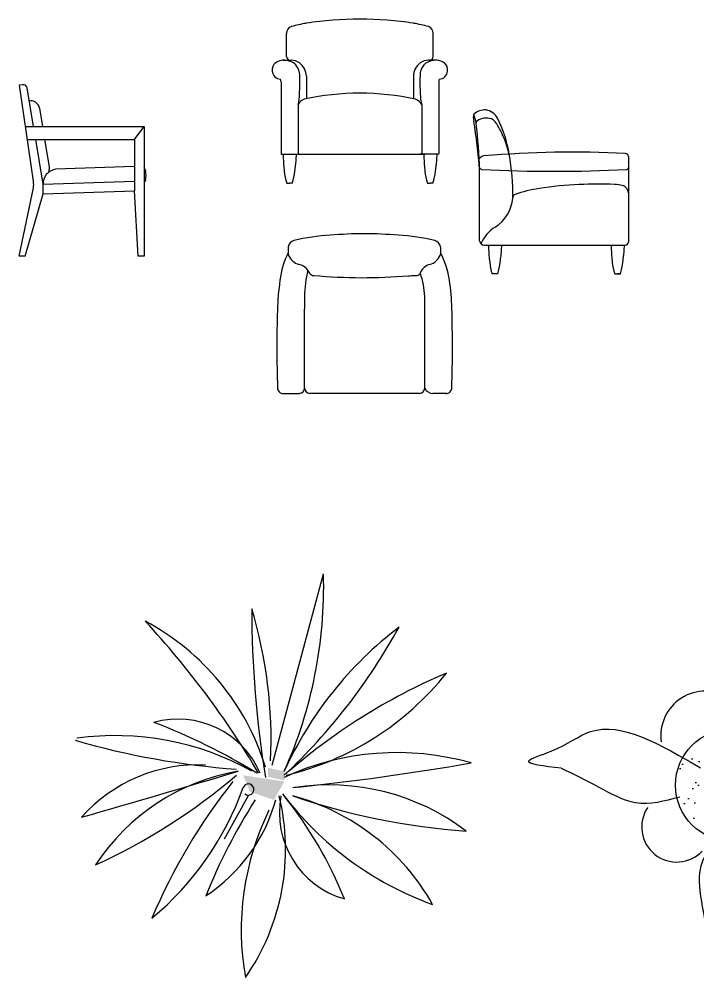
# Model space of a CAD drawing. Header units: millimetres. Extents: x 14385 to 129787, y 107826 to 186798.
# Drawn here: x 31533 to 34932, y 126438 to 131258 of the extents above; entities that cross this region are included whole.
import ezdxf

# ---------------------------------------------------------------- set-up
doc = ezdxf.new("R2010")
doc.units = ezdxf.units.MM
doc.header["$LTSCALE"] = 1000
doc.layers.add('FF-FURN', color=51, linetype='Continuous')
doc.layers.add('FF-PLANTS', color=86, linetype='Continuous')

# ---------------------------------------------------------------- blocks, each defined once
blk = doc.blocks.new('A$C51C452F4')
at = {"color": 8}
for p, q in [((21.4, 59.3), (278.1, 1016)), ((-98.7, -95.3), (-218.9, -311.6))]:
    blk.add_line(p, q, dxfattribs=at)
for centre, radius, start, end in [((-1994.2, 954.8), 2273.1, 335.9502, 1.5429), ((-2259.7, 185), 2275.1, 357.3527, 16.7883), ((5193.4, 845.9), 5275.1, 180.0406, 189.2545), ((-1197.8, -314.2), 1239.3, 17.0473, 61.9276), ((-3884.7, -2250.7), 4458, 30.5938, 42.8173), ((1790.5, -744.5), 1875.6, 127.198, 155.6633), ((-2006.3, 2220.1), 3042, 313.3426, 331.0902), ((2081.3, -2265.1), 3027.4, 113.0908, 131.3416), ((-255.2, 1437.1), 1470.5, 283.5808, 321.3981), ((-452.4, -162.2), 451.3, 23.5543, 105.4167), ((-1680.1, -2624.1), 3101.6, 58.4211, 69.0755), ((-764, -1189), 1395.6, 60.7276, 97.9536), ((128.5, 3972.2), 3944.1, 253.8941, 265.8232), ((646.8, -1229.5), 1351, 74.0908, 114.731), ((-350.2, -720.9), 781.1, 87.2952, 138.3612), ((-1195.2, 12752.5), 12874.3, 275.8835, 279.89465), ((-13264.9, 43193.7), 45113.5, 285.86256, 286.89997), ((33.4, -1028.1), 1072.4, 99.8628, 146.7938), ((-2123.1, 2316.7), 3031.5, 294.5444, 310.3893), ((2145.4, -1859.8), 2960.2, 141.6493, 157.0931), ((-98.5, -63.3), 27.7, 231.0779, 160.3125), ((306.4, -1177.2), 1136.5, 52.8197, 98.7741), ((-1551.1, 456.4), 1515.1, 309.798, 340.3125), ((-1034.5, -363.5), 1122.7, 325.1228, 13.8236), ((508.4, -177.8), 451.6, 169.4664, 253.7979), ((1379.5, 901.1), 1636.9, 217.0365, 250.1741), ((-1534, -1382.3), 2065.5, 21.9119, 38.5429), ((1236.9, 3155.4), 3435.7, 251.1082, 265.9323), ((-174.9, -1203.2), 1147.7, 29.4585, 74.8757), ((-774.7, 109.9), 844, 303.2932, 344.4946), ((2358, -1665.7), 2875.9, 147.3863, 158.1538), ((1233.5, -767.2), 1367.8, 153.9832, 190.0332)]:
    blk.add_arc(centre, radius, start, end, dxfattribs=at)
for points in [[(-124.6, 7.8), (81.6, -23.1), (-90.2, -74.6), (30, -115.7)], [(0, 45.7), (83.8, 27.4), (0, 0), (83.8, -18.3)]]:
    blk.add_solid(points, dxfattribs=at)
blk = doc.blocks.new('A$C6C4E382C')
h = blk.add_hatch()
h.set_pattern_fill('AR-SAND', color=253, scale=77.4144, style=0)
h.set_pattern_definition([(37.5, (66126.55, 102584.22), (-4.87659, 149.1639), [0, -117.66989, 0, -131.60448, 0, -125.7984]), (7.5, (66126.55, 102584.22), (137.0062, 218.47474), [0, -63.47981, 0, -106.05773, 0, -40.64256]), (327.5, (66031.33, 102584.22), (241.07942, 0.43809), [0, -38.7072, 0, -139.34592, 0, -181.92384]), (317.5, (66031.33, 102584.22), (232.7175, 67.94473), [0, -19.3536, 0, -91.34899, 0, -104.50944])])
h.paths.add_polyline_path([(-263.3, -13.1, 1), (298.5, -13.1, 1)])
at = {"color": 8}
blk.add_circle((17.6, -13.1), 280.9, dxfattribs=at)
for centre, radius, start, end in [((-114, 235.2), 222.7, 56.9413, 188.2491), ((330.3, 205.1), 123, 325.2192, 100.2994), ((-257, -222.6), 175.6, 146.0901, 316.6419), ((283.8, -220.3), 179.7, 236.7503, 13.184)]:
    blk.add_arc(centre, radius, start, end, dxfattribs=at)
for points in [[(157.9, 859), (185.2, 1022.9), (239.9, 913.6), (349.3, 722.4), (198.9, 162.3)], [(157.9, 859), (75.8, 667.7), (7.5, 476.5), (48.5, 257.9)], [(-836.4, 71.6), (-998.5, 108.2), (-886.3, 156.6), (-689.1, 255), (-138.5, 73)], [(865, -10.4), (1027.1, 26.2), (914.9, 74.6), (717.8, 173), (167.1, -9)], [(-836.4, 71.6), (-650.1, -21.2), (-463, -100.3), (-242.5, -71.7)], [(865, -10.4), (678.7, -103.2), (491.6, -182.3), (271.1, -153.7)], [(-92.6, -852.3), (-108.4, -1017.8), (-27.4, -926.2), (127.5, -769.5), (126.1, -189.5)], [(-92.6, -852.3), (-122.8, -646.4), (-139.7, -444), (-43.9, -243.3)]]:
    blk.add_spline(points, degree=3, dxfattribs=at)
blk = doc.blocks.new('A$C57C7376D')
at = {"linetype": 'Continuous'}
for p, q in [((-464, 418.3), (-464, 378.4)), ((297.8, 418.3), (297.8, 378.4)), ((-382.5, -289.4), (-382.5, 107.3)), ((219.4, -289.4), (219.4, 107.3)), ((-493, -315.1), (-409.8, -315.1)), ((-407.7, -315.1), (-409.8, -315.1)), ((193, -315.1), (-356.1, -315.1)), ((329.9, -315.1), (260.7, -315.1))]:
    blk.add_line(p, q, dxfattribs=at)
for centre, radius, start, end in [((-83.1, -1433.5), 1918, 84.8974, 95.1026), ((-423.3, 411.9), 41.2, 107.9257, 171.07), ((-205.5, -519.1), 997.1, 92.7663, 103.3602), ((39.4, -519.1), 997.1, 76.6398, 87.2337), ((257.1, 411.9), 41.2, 8.93, 72.0743), ((-112.6, 206.8), 396, 152.5336, 173.5421), ((-54.6, 196.9), 401.6, 7.8014, 28.6634), ((-387.6, 409.6), 82.5, 202.1742, 253.922), ((221.4, 409.6), 82.5, 286.078, 337.8258), ((-423.8, 260.8), 70.8, 25.5693, 79.1081), ((114.8, 173.9), 497.2, 165.0152, 180.4391), ((-283.8, 318.6), 80.9, 199.6938, 203.5004), ((122.7, 317.9), 80.9, 336.4996, 340.3062), ((258.4, 268.4), 63.5, 102.8681, 159.4343), ((999.6, 46.9), 1519.5, 172.2647, 177.9612), ((-338.4, 299.1), 23.4, 213.126, 276.3181), ((-88.1, 2984.3), 2719.8, 264.7741, 274.7579), ((57.8, 2050), 1777.8, 272.5676, 273.7061), ((176.3, 302), 26.4, 262.2991, 321.6824), ((-185.9, 154.1), 405.5, 2.2625, 19.0687), ((-740.6, 86.6), 1096.4, 1.2677, 8.6424), ((1497.6, 136.2), 1880.3, 178.9674, 180.8815), ((-1660.7, 136.2), 1880.3, 359.1185, 1.0326), ((6237.2, -79.3), 6758.5, 178.47198, 181.74923), ((-6321.2, -80.7), 6679.4, 358.2419, 1.64346), ((-491, -287.8), 27.4, 175.9918, 274.1968), ((327.9, -287.8), 27.4, 265.8032, 4.0082), ((-409.8, -287.8), 27.4, 274.3983, 356.6948), ((-354.2, -286.8), 28.4, 185.3644, 266.0319), ((191.1, -286.8), 28.4, 273.9681, 354.6356), ((261.4, -267.9), 47.2, 207.096, 269.164)]:
    blk.add_arc(centre, radius, start, end, dxfattribs=at)

msp = doc.modelspace()

# ---------------------------------------------------------------- linework, layer by layer
at = {"linetype": 'Continuous'}
for p, q in [((32872, 131071.4), (32872, 131186.9)), ((33606.2, 131071.4), (33606.2, 131186.9)), ((32853.9, 131052.9), (32895.6, 131052.9)), ((33624.3, 131052.9), (33582.7, 131052.9)), ((32971.3, 130973.2), (32971.3, 130861.6)), ((33507, 130973.2), (33507, 130861.6)), ((32844.4, 130944.2), (32844.4, 130585)), ((33633.9, 130944.2), (33633.9, 130585)), ((32929.4, 130830.6), (32929.4, 130583)), ((33548.9, 130830.6), (33548.9, 130583)), ((32846.4, 130583), (32937.4, 130583)), ((32854.4, 130583), (32856.6, 130529.2)), ((32919.4, 130583), (32917.1, 130529.2)), ((32934.4, 130583), (33564.4, 130583)), ((33631.9, 130583), (33540.9, 130583)), ((33558.9, 130583), (33561.2, 130529.2)), ((33623.9, 130583), (33621.7, 130529.2)), ((34584.4, 130571.7), (34584.4, 130142.8)), ((33839, 130148), (33839, 130502.7)), ((32872.9, 130438), (32886.9, 130438)), ((32900.9, 130438), (32886.9, 130438)), ((33577.4, 130438), (33591.4, 130438)), ((33605.4, 130438), (33591.4, 130438)), ((33861, 130127.8), (34569.4, 130127.8)), ((33883.4, 130127.8), (33885.7, 130074.1)), ((33948.4, 130127.8), (33946.1, 130074.1)), ((34497.6, 130127.8), (34499.9, 130074.1)), ((34562.6, 130127.8), (34560.4, 130074.1)), ((33929.9, 129982.8), (33901.9, 129982.8)), ((34516.1, 129982.8), (34544.1, 129982.8)), ((34516.1, 129982.8), (34530.1, 129982.8)), ((34544.1, 129982.8), (34530.1, 129982.8))]:
    msp.add_line(p, q, dxfattribs=at)
at = {"linetype": 'Continuous', "ltscale": 15}
for p, q in [((31548.6, 130930.3), (31533.6, 130927.5)), ((31603.6, 130447), (31533.6, 130927.5)), ((31604.3, 130721.9), (31572.1, 130915.3)), ((31650.2, 130721.9), (31635, 130813.2)), ((31563.5, 130721.9), (32157.7, 130721.9)), ((32110.7, 130656.9), (32157.7, 130721.9)), ((32157.7, 130721.9), (32157.7, 130071.9)), ((31573, 130656.9), (32110.7, 130656.9)), ((31652.7, 130431.9), (31615.2, 130656.9)), ((31684, 130518.9), (31661, 130656.9)), ((32110.7, 130656.9), (32110.7, 130399.9)), ((32110.7, 130520.9), (31714.9, 130506.9)), ((31652.7, 130431.9), (32110.7, 130446.9)), ((31652.7, 130384.9), (31652.7, 130431.9)), ((32157.7, 130448.4), (32164.7, 130448.7)), ((31532.7, 130071.9), (31603.4, 130414.8)), ((31562.7, 130071.9), (31652.7, 130384.9)), ((31652.7, 130384.9), (32110.7, 130399.9)), ((32127.7, 130071.9), (32110.7, 130399.9)), ((31562.7, 130071.9), (31532.7, 130071.9)), ((32157.7, 130071.9), (32127.7, 130071.9))]:
    msp.add_line(p, q, dxfattribs=at)
at = {"linetype": 'Continuous'}
for centre, radius, start, end in [((33191.3, 129907.4), 1348.8, 93.7521, 99.4426), ((33239.1, 129439.7), 1818.6, 85.7076, 94.2924), ((33287, 129907.4), 1348.8, 80.5574, 86.2479), ((32906.9, 131188.9), 35, 108.5102, 183.2577), ((33067.4, 130600.6), 644.6, 98.6882, 105.4336), ((33410.9, 130600.6), 644.6, 74.5664, 81.3118), ((33571.3, 131188.9), 35, 356.7423, 71.4898), ((32891.1, 131071.4), 19, 177.3135, 257.0072), ((33587.2, 131071.4), 19, 282.9928, 2.6865), ((32844.4, 131004.5), 45.1, 129.4609, 187.3696), ((32856.7, 130984.7), 68.2, 92.334, 126.9137), ((32857.7, 130955.3), 97.7, 55.6084, 92.217), ((32896.6, 130985), 67.9, 53.7427, 90.8765), ((32853.5, 130976.1), 84.3, 358.033, 45.1588), ((32883.3, 130969.8), 88, 2.2278, 52.6328), ((33594.9, 130969.8), 88, 127.3672, 177.7722), ((33624.8, 130976.1), 84.3, 134.8412, 181.967), ((33581.7, 130985), 67.9, 89.1235, 126.2573), ((33620.6, 130955.3), 97.7, 87.783, 124.3916), ((33621.6, 130984.7), 68.2, 53.0863, 87.666), ((33633.9, 131004.5), 45.1, 352.6304, 50.5391), ((32844.6, 131002.8), 45.1, 185.2187, 265.7413), ((31898.5, 130939.7), 1039.7, 356.9651, 1.8502), ((34579.8, 130939.7), 1039.7, 178.1498, 183.0349), ((33633.6, 131002.8), 45.1, 274.2587, 354.7813), ((32815.8, 130944.9), 28.6, 358.4926, 26.779), ((33662.5, 130944.9), 28.6, 153.221, 181.5074), ((32711.5, 130888.1), 225.4, 345.2159, 359.1182), ((33239.1, 129592.5), 1295.4, 77.5699, 102.4301), ((33766.8, 130888.1), 225.4, 180.8818, 194.7841), ((32979.4, 130804.5), 56.5, 109.7958, 152.4669), ((33498.9, 130804.5), 56.5, 27.5331, 70.2042), ((33870.7, 130764), 63.2, 162.5387, 194.1378), ((33864.5, 130724.9), 79.4, 85.4294, 132.943), ((33857.8, 130724.5), 80.6, 28.3022, 80.705), ((31414.9, 130334.6), 2430.1, 4.0379, 9.8088), ((33361.2, 130478.8), 634.6, 9.4162, 26.5673), ((32846.4, 130585), 2, 180, 270), ((33631.9, 130585), 2, 270, 0), ((34302.8, 125381.6), 5211.1, 87.0701, 94.8719), ((34567.1, 130568.4), 17.6, 10.6286, 83.2386), ((33741.3, 130618), 889.1, 185.7299, 187.7898), ((32032.4, 130618), 889.1, 352.2102, 354.2701), ((34445.9, 130618), 889.1, 185.7299, 187.7898), ((32737, 130618), 889.1, 352.2102, 354.2701), ((33861.7, 130548.1), 25.8, 93.2413, 150.8221), ((33124.2, 130521.6), 264.9, 185.2398, 198.415), ((32649.5, 130521.6), 264.9, 341.585, 354.7602), ((33828.8, 130521.6), 264.9, 185.2398, 198.415), ((33354.1, 130521.6), 264.9, 341.585, 354.7602), ((33851.6, 130518.5), 12.9, 194.6759, 262.4184), ((34214.6, 138162.7), 7665.6, 267.27274, 272.70071), ((34574.3, 130515.6), 10.1, 278.6465, 1.8469), ((33861.2, 130150.1), 22.3, 185.3484, 269.7061), ((34569.4, 130142.8), 15, 270, 0), ((34770.4, 130162.8), 889.1, 185.7299, 187.7898), ((33061.5, 130162.8), 889.1, 352.2102, 354.2701), ((35384.6, 130162.8), 889.1, 185.7299, 187.7898), ((33675.7, 130162.8), 889.1, 352.2102, 354.2701), ((34153.3, 130066.5), 264.9, 185.2398, 198.415), ((33678.5, 130066.5), 264.9, 341.585, 354.7602), ((34767.5, 130066.5), 264.9, 185.2398, 198.415), ((34292.8, 130066.5), 264.9, 341.585, 354.7602)]:
    msp.add_arc(centre, radius, start, end, dxfattribs=at)
at = {"linetype": 'Continuous', "ltscale": 15}
for centre, radius, start, end in [((31552.6, 130910.7), 20, 13.3139, 101.7517), ((31593.7, 130816.9), 32.6, 51.6553, 109.0104), ((31588.4, 130801.9), 47.9, 13.7045, 57.7982), ((31724.5, 130435.6), 71.9, 141.6126, 182.9656), ((31673.1, 130481.4), 5.06, 83.5603, 193.0734), ((31724.5, 130435.6), 71.9, 97.7136, 135.0211), ((31626.2, 130514.6), 58, 336.7547, 4.205), ((32141.1, 130498.2), 23.7, 9.4172, 45.5939), ((32164.6, 130499), 3, 271.818, 91.818), ((32091.7, 130474.9), 76, 344.5708, 16.1924), ((31513.6, 130431.3), 91.4, 349.6314, 9.9016), ((32164.6, 130451.7), 3, 271.8758, 91.8758)]:
    msp.add_arc(centre, radius, start, end, dxfattribs=at)
at = {"color": 57, "linetype": 'Continuous'}
for centre, radius, start, end in [((33487.1, 130677.5), 340.1, 10.1895, 18.0553), ((33835, 130739.3), 13.3, 123.5369, 186.652), ((31438.3, 130445.7), 2401.3, 1.3601, 6.985), ((33871.3, 130686.9), 76.9, 69.7563, 124.5129), ((33853.7, 130684.6), 86.7, 27.263, 59.3424), ((33620.6, 130532.4), 364.7, 21.1337, 31.7387), ((33325.6, 130412.1), 683.3, 14.457, 21.6255), ((32957.6, 130389.9), 1047.5, 358.5188, 10.6043), ((34395.3, 128813.3), 1617.9, 92.0159, 99.1824), ((34438.8, 128414.2), 2018.6, 87.8578, 92.8504), ((34504.8, 130215.5), 216, 75.8628, 87.5053), ((34226.8, 129781.6), 635.3, 98.1131, 109.3267), ((34545.7, 130388.2), 38.7, 1.5135, 72.0946), ((33812, 130379.8), 193.5, 303.0569, 354.968), ((34030, 130358.4), 26.4, 120.6737, 160.9036), ((34007.7, 130067.9), 174.8, 121.026, 157.8234)]:
    msp.add_arc(centre, radius, start, end, dxfattribs=at)

# ---------------------------------------------------------------- block references
at = {"layer": 'FF-FURN'}
msp.add_blockref('A$C57C7376D', (33344.7, 129699.7), dxfattribs=at)
at = {"layer": 'FF-PLANTS'}
for name, p in [('A$C51C452F4', (32779, 127464.4)), ('A$C6C4E382C', (35083.7, 127436.1))]:
    msp.add_blockref(name, p, dxfattribs=at)

doc.saveas('drawing.dxf')
